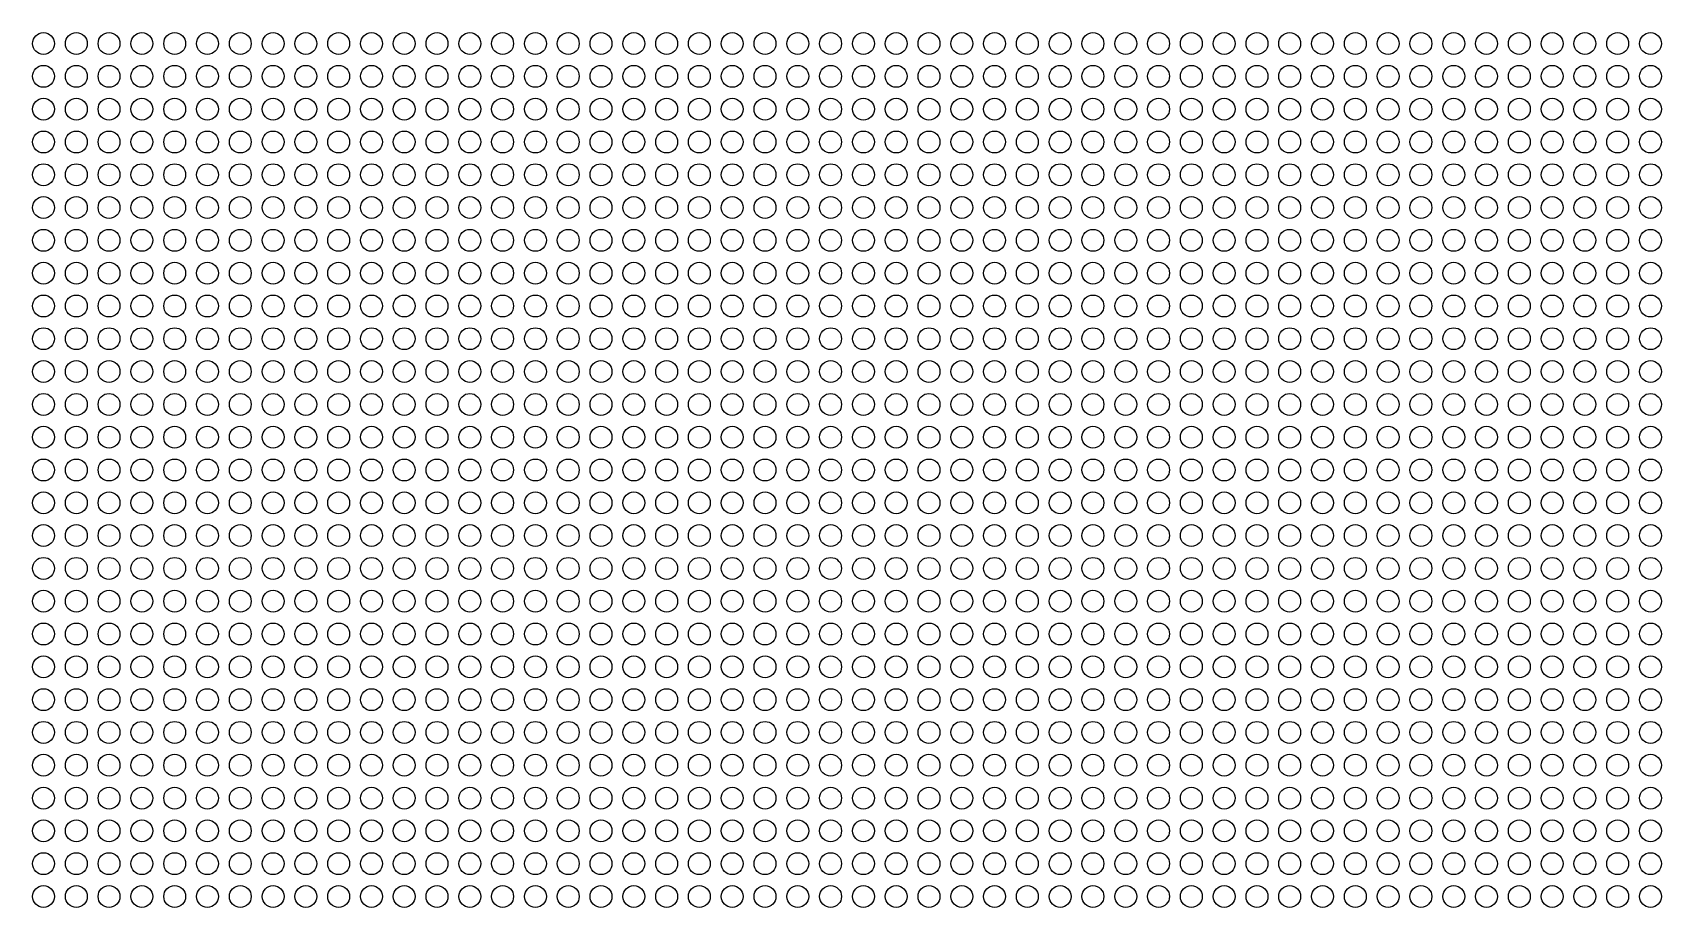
# Model space of a CAD drawing. Header units: inches. Extents: x -55 to 1004, y 12 to 2250.
# Drawn here: x -55.3 to 90.1, y 1868.4 to 1946.4 of the extents above; entities that cross this region are included whole.
import ezdxf

# ---------------------------------------------------------------- set-up
doc = ezdxf.new("R2010")
doc.units = ezdxf.units.IN
doc.header["$MEASUREMENT"] = 0

msp = doc.modelspace()

# ---------------------------------------------------------------- linework, layer by layer
for centre in [(-54.3, 1945.43), (-51.37, 1945.43), (-48.45, 1945.43), (-45.52, 1945.43), (-42.59, 1945.43), (-39.67, 1945.43), (-36.74, 1945.43), (-33.81, 1945.43), (-30.89, 1945.43), (-27.96, 1945.43), (-25.03, 1945.43), (-22.11, 1945.43), (-19.18, 1945.43), (-16.25, 1945.43), (-13.33, 1945.43), (-10.4, 1945.43), (-7.47, 1945.43), (-4.55, 1945.43), (-1.62, 1945.43), (1.31, 1945.43), (4.23, 1945.43), (7.16, 1945.43), (10.09, 1945.43), (13.01, 1945.43), (15.94, 1945.43), (18.87, 1945.43), (21.79, 1945.43), (24.72, 1945.43), (27.65, 1945.43), (30.57, 1945.43), (33.5, 1945.43), (36.43, 1945.43), (39.35, 1945.43), (42.28, 1945.43), (45.21, 1945.43), (48.13, 1945.43), (51.06, 1945.43), (53.99, 1945.43), (56.91, 1945.43), (59.84, 1945.43), (62.77, 1945.43), (65.69, 1945.43), (68.62, 1945.43), (71.55, 1945.43), (74.47, 1945.43), (77.4, 1945.43), (80.33, 1945.43), (83.25, 1945.43), (86.18, 1945.43), (89.11, 1945.43), (-54.3, 1942.51), (-51.37, 1942.51), (-48.45, 1942.51), (-45.52, 1942.51), (-42.59, 1942.51), (-39.67, 1942.51), (-36.74, 1942.51), (-33.81, 1942.51), (-30.89, 1942.51), (-27.96, 1942.51), (-25.03, 1942.51), (-22.11, 1942.51), (-19.18, 1942.51), (-16.25, 1942.51), (-13.33, 1942.51), (-10.4, 1942.51), (-7.47, 1942.51), (-4.55, 1942.51), (-1.62, 1942.51), (1.31, 1942.51), (4.23, 1942.51), (7.16, 1942.51), (10.09, 1942.51), (13.01, 1942.51), (15.94, 1942.51), (18.87, 1942.51), (21.79, 1942.51), (24.72, 1942.51), (27.65, 1942.51), (30.57, 1942.51), (33.5, 1942.51), (36.43, 1942.51), (39.35, 1942.51), (42.28, 1942.51), (45.21, 1942.51), (48.13, 1942.51), (51.06, 1942.51), (53.99, 1942.51), (56.91, 1942.51), (59.84, 1942.51), (62.77, 1942.51), (65.69, 1942.51), (68.62, 1942.51), (71.55, 1942.51), (74.47, 1942.51), (77.4, 1942.51), (80.33, 1942.51), (83.25, 1942.51), (86.18, 1942.51), (89.11, 1942.51), (-54.3, 1939.58), (-51.37, 1939.58), (-48.45, 1939.58), (-45.52, 1939.58), (-42.59, 1939.58), (-39.67, 1939.58), (-36.74, 1939.58), (-33.81, 1939.58), (-30.89, 1939.58), (-27.96, 1939.58), (-25.03, 1939.58), (-22.11, 1939.58), (-19.18, 1939.58), (-16.25, 1939.58), (-13.33, 1939.58), (-10.4, 1939.58), (-7.47, 1939.58), (-4.55, 1939.58), (-1.62, 1939.58), (1.31, 1939.58), (4.23, 1939.58), (7.16, 1939.58), (10.09, 1939.58), (13.01, 1939.58), (15.94, 1939.58), (18.87, 1939.58), (21.79, 1939.58), (24.72, 1939.58), (27.65, 1939.58), (30.57, 1939.58), (33.5, 1939.58), (36.43, 1939.58), (39.35, 1939.58), (42.28, 1939.58), (45.21, 1939.58), (48.13, 1939.58), (51.06, 1939.58), (53.99, 1939.58), (56.91, 1939.58), (59.84, 1939.58), (62.77, 1939.58), (65.69, 1939.58), (68.62, 1939.58), (71.55, 1939.58), (74.47, 1939.58), (77.4, 1939.58), (80.33, 1939.58), (83.25, 1939.58), (86.18, 1939.58), (89.11, 1939.58), (-54.3, 1936.65), (-51.37, 1936.65), (-48.45, 1936.65), (-45.52, 1936.65), (-42.59, 1936.65), (-39.67, 1936.65), (-36.74, 1936.65), (-33.81, 1936.65), (-30.89, 1936.65), (-27.96, 1936.65), (-25.03, 1936.65), (-22.11, 1936.65), (-19.18, 1936.65), (-16.25, 1936.65), (-13.33, 1936.65), (-10.4, 1936.65), (-7.47, 1936.65), (-4.55, 1936.65), (-1.62, 1936.65), (1.31, 1936.65), (4.23, 1936.65), (7.16, 1936.65), (10.09, 1936.65), (13.01, 1936.65), (15.94, 1936.65), (18.87, 1936.65), (21.79, 1936.65), (24.72, 1936.65), (27.65, 1936.65), (30.57, 1936.65), (33.5, 1936.65), (36.43, 1936.65), (39.35, 1936.65), (42.28, 1936.65), (45.21, 1936.65), (48.13, 1936.65), (51.06, 1936.65), (53.99, 1936.65), (56.91, 1936.65), (59.84, 1936.65), (62.77, 1936.65), (65.69, 1936.65), (68.62, 1936.65), (71.55, 1936.65), (74.47, 1936.65), (77.4, 1936.65), (80.33, 1936.65), (83.25, 1936.65), (86.18, 1936.65), (89.11, 1936.65), (-54.3, 1933.73), (-51.37, 1933.73), (-48.45, 1933.73), (-45.52, 1933.73), (-42.59, 1933.73), (-39.67, 1933.73), (-36.74, 1933.73), (-33.81, 1933.73), (-30.89, 1933.73), (-27.96, 1933.73), (-25.03, 1933.73), (-22.11, 1933.73), (-19.18, 1933.73), (-16.25, 1933.73), (-13.33, 1933.73), (-10.4, 1933.73), (-7.47, 1933.73), (-4.55, 1933.73), (-1.62, 1933.73), (1.31, 1933.73), (4.23, 1933.73), (7.16, 1933.73), (10.09, 1933.73), (13.01, 1933.73), (15.94, 1933.73), (18.87, 1933.73), (21.79, 1933.73), (24.72, 1933.73), (27.65, 1933.73), (30.57, 1933.73), (33.5, 1933.73), (36.43, 1933.73), (39.35, 1933.73), (42.28, 1933.73), (45.21, 1933.73), (48.13, 1933.73), (51.06, 1933.73), (53.99, 1933.73), (56.91, 1933.73), (59.84, 1933.73), (62.77, 1933.73), (65.69, 1933.73), (68.62, 1933.73), (71.55, 1933.73), (74.47, 1933.73), (77.4, 1933.73), (80.33, 1933.73), (83.25, 1933.73), (86.18, 1933.73), (89.11, 1933.73), (-54.3, 1930.8), (-51.37, 1930.8), (-48.45, 1930.8), (-45.52, 1930.8), (-42.59, 1930.8), (-39.67, 1930.8), (-36.74, 1930.8), (-33.81, 1930.8), (-30.89, 1930.8), (-27.96, 1930.8), (-25.03, 1930.8), (-22.11, 1930.8), (-19.18, 1930.8), (-16.25, 1930.8), (-13.33, 1930.8), (-10.4, 1930.8), (-7.47, 1930.8), (-4.55, 1930.8), (-1.62, 1930.8), (1.31, 1930.8), (4.23, 1930.8), (7.16, 1930.8), (10.09, 1930.8), (13.01, 1930.8), (15.94, 1930.8), (18.87, 1930.8), (21.79, 1930.8), (24.72, 1930.8), (27.65, 1930.8), (30.57, 1930.8), (33.5, 1930.8), (36.43, 1930.8), (39.35, 1930.8), (42.28, 1930.8), (45.21, 1930.8), (48.13, 1930.8), (51.06, 1930.8), (53.99, 1930.8), (56.91, 1930.8), (59.84, 1930.8), (62.77, 1930.8), (65.69, 1930.8), (68.62, 1930.8), (71.55, 1930.8), (74.47, 1930.8), (77.4, 1930.8), (80.33, 1930.8), (83.25, 1930.8), (86.18, 1930.8), (89.11, 1930.8), (-54.3, 1927.88), (-51.37, 1927.88), (-48.45, 1927.88), (-45.52, 1927.88), (-42.59, 1927.88), (-39.67, 1927.88), (-36.74, 1927.88), (-33.81, 1927.88), (-30.89, 1927.88), (-27.96, 1927.88), (-25.03, 1927.88), (-22.11, 1927.88), (-19.18, 1927.88), (-16.25, 1927.88), (-13.33, 1927.88), (-10.4, 1927.88), (-7.47, 1927.88), (-4.55, 1927.88), (-1.62, 1927.88), (1.31, 1927.88), (4.23, 1927.88), (7.16, 1927.88), (10.09, 1927.88), (13.01, 1927.88), (15.94, 1927.88), (18.87, 1927.88), (21.79, 1927.88), (24.72, 1927.88), (27.65, 1927.88), (30.57, 1927.88), (33.5, 1927.88), (36.43, 1927.88), (39.35, 1927.88), (42.28, 1927.88), (45.21, 1927.88), (48.13, 1927.88), (51.06, 1927.88), (53.99, 1927.88), (56.91, 1927.88), (59.84, 1927.88), (62.77, 1927.88), (65.69, 1927.88), (68.62, 1927.88), (71.55, 1927.88), (74.47, 1927.88), (77.4, 1927.88), (80.33, 1927.88), (83.25, 1927.88), (86.18, 1927.88), (89.11, 1927.88), (-54.3, 1924.95), (-51.37, 1924.95), (-48.45, 1924.95), (-45.52, 1924.95), (-42.59, 1924.95), (-39.67, 1924.95), (-36.74, 1924.95), (-33.81, 1924.95), (-30.89, 1924.95), (-27.96, 1924.95), (-25.03, 1924.95), (-22.11, 1924.95), (-19.18, 1924.95), (-16.25, 1924.95), (-13.33, 1924.95), (-10.4, 1924.95), (-7.47, 1924.95), (-4.55, 1924.95), (-1.62, 1924.95), (1.31, 1924.95), (4.23, 1924.95), (7.16, 1924.95), (10.09, 1924.95), (13.01, 1924.95), (15.94, 1924.95), (18.87, 1924.95), (21.79, 1924.95), (24.72, 1924.95), (27.65, 1924.95), (30.57, 1924.95), (33.5, 1924.95), (36.43, 1924.95), (39.35, 1924.95), (42.28, 1924.95), (45.21, 1924.95), (48.13, 1924.95), (51.06, 1924.95), (53.99, 1924.95), (56.91, 1924.95), (59.84, 1924.95), (62.77, 1924.95), (65.69, 1924.95), (68.62, 1924.95), (71.55, 1924.95), (74.47, 1924.95), (77.4, 1924.95), (80.33, 1924.95), (83.25, 1924.95), (86.18, 1924.95), (89.11, 1924.95), (-54.3, 1922.02), (-51.37, 1922.02), (-48.45, 1922.02), (-45.52, 1922.02), (-42.59, 1922.02), (-39.67, 1922.02), (-36.74, 1922.02), (-33.81, 1922.02), (-30.89, 1922.02), (-27.96, 1922.02), (-25.03, 1922.02), (-22.11, 1922.02), (-19.18, 1922.02), (-16.25, 1922.02), (-13.33, 1922.02), (-10.4, 1922.02), (-7.47, 1922.02), (-4.55, 1922.02), (-1.62, 1922.02), (1.31, 1922.02), (4.23, 1922.02), (7.16, 1922.02), (10.09, 1922.02), (13.01, 1922.02), (15.94, 1922.02), (18.87, 1922.02), (21.79, 1922.02), (24.72, 1922.02), (27.65, 1922.02), (30.57, 1922.02), (33.5, 1922.02), (36.43, 1922.02), (39.35, 1922.02), (42.28, 1922.02), (45.21, 1922.02), (48.13, 1922.02), (51.06, 1922.02), (53.99, 1922.02), (56.91, 1922.02), (59.84, 1922.02), (62.77, 1922.02), (65.69, 1922.02), (68.62, 1922.02), (71.55, 1922.02), (74.47, 1922.02), (77.4, 1922.02), (80.33, 1922.02), (83.25, 1922.02), (86.18, 1922.02), (89.11, 1922.02), (-54.3, 1919.1), (-51.37, 1919.1), (-48.45, 1919.1), (-45.52, 1919.1), (-42.59, 1919.1), (-39.67, 1919.1), (-36.74, 1919.1), (-33.81, 1919.1), (-30.89, 1919.1), (-27.96, 1919.1), (-25.03, 1919.1), (-22.11, 1919.1), (-19.18, 1919.1), (-16.25, 1919.1), (-13.33, 1919.1), (-10.4, 1919.1), (-7.47, 1919.1), (-4.55, 1919.1), (-1.62, 1919.1), (1.31, 1919.1), (4.23, 1919.1), (7.16, 1919.1), (10.09, 1919.1), (13.01, 1919.1), (15.94, 1919.1), (18.87, 1919.1), (21.79, 1919.1), (24.72, 1919.1), (27.65, 1919.1), (30.57, 1919.1), (33.5, 1919.1), (36.43, 1919.1), (39.35, 1919.1), (42.28, 1919.1), (45.21, 1919.1), (48.13, 1919.1), (51.06, 1919.1), (53.99, 1919.1), (56.91, 1919.1), (59.84, 1919.1), (62.77, 1919.1), (65.69, 1919.1), (68.62, 1919.1), (71.55, 1919.1), (74.47, 1919.1), (77.4, 1919.1), (80.33, 1919.1), (83.25, 1919.1), (86.18, 1919.1), (89.11, 1919.1), (-54.3, 1916.17), (-51.37, 1916.17), (-48.45, 1916.17), (-45.52, 1916.17), (-42.59, 1916.17), (-39.67, 1916.17), (-36.74, 1916.17), (-33.81, 1916.17), (-30.89, 1916.17), (-27.96, 1916.17), (-25.03, 1916.17), (-22.11, 1916.17), (-19.18, 1916.17), (-16.25, 1916.17), (-13.33, 1916.17), (-10.4, 1916.17), (-7.47, 1916.17), (-4.55, 1916.17), (-1.62, 1916.17), (1.31, 1916.17), (4.23, 1916.17), (7.16, 1916.17), (10.09, 1916.17), (13.01, 1916.17), (15.94, 1916.17), (18.87, 1916.17), (21.79, 1916.17), (24.72, 1916.17), (27.65, 1916.17), (30.57, 1916.17), (33.5, 1916.17), (36.43, 1916.17), (39.35, 1916.17), (42.28, 1916.17), (45.21, 1916.17), (48.13, 1916.17), (51.06, 1916.17), (53.99, 1916.17), (56.91, 1916.17), (59.84, 1916.17), (62.77, 1916.17), (65.69, 1916.17), (68.62, 1916.17), (71.55, 1916.17), (74.47, 1916.17), (77.4, 1916.17), (80.33, 1916.17), (83.25, 1916.17), (86.18, 1916.17), (89.11, 1916.17), (-54.3, 1913.24), (-51.37, 1913.24), (-48.45, 1913.24), (-45.52, 1913.24), (-42.59, 1913.24), (-39.67, 1913.24), (-36.74, 1913.24), (-33.81, 1913.24), (-30.89, 1913.24), (-27.96, 1913.24), (-25.03, 1913.24), (-22.11, 1913.24), (-19.18, 1913.24), (-16.25, 1913.24), (-13.33, 1913.24), (-10.4, 1913.24), (-7.47, 1913.24), (-4.55, 1913.24), (-1.62, 1913.24), (1.31, 1913.24), (4.23, 1913.24), (7.16, 1913.24), (10.09, 1913.24), (13.01, 1913.24), (15.94, 1913.24), (18.87, 1913.24), (21.79, 1913.24), (24.72, 1913.24), (27.65, 1913.24), (30.57, 1913.24), (33.5, 1913.24), (36.43, 1913.24), (39.35, 1913.24), (42.28, 1913.24), (45.21, 1913.24), (48.13, 1913.24), (51.06, 1913.24), (53.99, 1913.24), (56.91, 1913.24), (59.84, 1913.24), (62.77, 1913.24), (65.69, 1913.24), (68.62, 1913.24), (71.55, 1913.24), (74.47, 1913.24), (77.4, 1913.24), (80.33, 1913.24), (83.25, 1913.24), (86.18, 1913.24), (89.11, 1913.24), (-54.3, 1910.32), (-51.37, 1910.32), (-48.45, 1910.32), (-45.52, 1910.32), (-42.59, 1910.32), (-39.67, 1910.32), (-36.74, 1910.32), (-33.81, 1910.32), (-30.89, 1910.32), (-27.96, 1910.32), (-25.03, 1910.32), (-22.11, 1910.32), (-19.18, 1910.32), (-16.25, 1910.32), (-13.33, 1910.32), (-10.4, 1910.32), (-7.47, 1910.32), (-4.55, 1910.32), (-1.62, 1910.32), (1.31, 1910.32), (4.23, 1910.32), (7.16, 1910.32), (10.09, 1910.32), (13.01, 1910.32), (15.94, 1910.32), (18.87, 1910.32), (21.79, 1910.32), (24.72, 1910.32), (27.65, 1910.32), (30.57, 1910.32), (33.5, 1910.32), (36.43, 1910.32), (39.35, 1910.32), (42.28, 1910.32), (45.21, 1910.32), (48.13, 1910.32), (51.06, 1910.32), (53.99, 1910.32), (56.91, 1910.32), (59.84, 1910.32), (62.77, 1910.32), (65.69, 1910.32), (68.62, 1910.32), (71.55, 1910.32), (74.47, 1910.32), (77.4, 1910.32), (80.33, 1910.32), (83.25, 1910.32), (86.18, 1910.32), (89.11, 1910.32), (-54.3, 1907.39), (-51.37, 1907.39), (-48.45, 1907.39), (-45.52, 1907.39), (-42.59, 1907.39), (-39.67, 1907.39), (-36.74, 1907.39), (-33.81, 1907.39), (-30.89, 1907.39), (-27.96, 1907.39), (-25.03, 1907.39), (-22.11, 1907.39), (-19.18, 1907.39), (-16.25, 1907.39), (-13.33, 1907.39), (-10.4, 1907.39), (-7.47, 1907.39), (-4.55, 1907.39), (-1.62, 1907.39), (1.31, 1907.39), (4.23, 1907.39), (7.16, 1907.39), (10.09, 1907.39), (13.01, 1907.39), (15.94, 1907.39), (18.87, 1907.39), (21.79, 1907.39), (24.72, 1907.39), (27.65, 1907.39), (30.57, 1907.39), (33.5, 1907.39), (36.43, 1907.39), (39.35, 1907.39), (42.28, 1907.39), (45.21, 1907.39), (48.13, 1907.39), (51.06, 1907.39), (53.99, 1907.39), (56.91, 1907.39), (59.84, 1907.39), (62.77, 1907.39), (65.69, 1907.39), (68.62, 1907.39), (71.55, 1907.39), (74.47, 1907.39), (77.4, 1907.39), (80.33, 1907.39), (83.25, 1907.39), (86.18, 1907.39), (89.11, 1907.39), (-54.3, 1904.46), (-51.37, 1904.46), (-48.45, 1904.46), (-45.52, 1904.46), (-42.59, 1904.46), (-39.67, 1904.46), (-36.74, 1904.46), (-33.81, 1904.46), (-30.89, 1904.46), (-27.96, 1904.46), (-25.03, 1904.46), (-22.11, 1904.46), (-19.18, 1904.46), (-16.25, 1904.46), (-13.33, 1904.46), (-10.4, 1904.46), (-7.47, 1904.46), (-4.55, 1904.46), (-1.62, 1904.46), (1.31, 1904.46), (4.23, 1904.46), (7.16, 1904.46), (10.09, 1904.46), (13.01, 1904.46), (15.94, 1904.46), (18.87, 1904.46), (21.79, 1904.46), (24.72, 1904.46), (27.65, 1904.46), (30.57, 1904.46), (33.5, 1904.46), (36.43, 1904.46), (39.35, 1904.46), (42.28, 1904.46), (45.21, 1904.46), (48.13, 1904.46), (51.06, 1904.46), (53.99, 1904.46), (56.91, 1904.46), (59.84, 1904.46), (62.77, 1904.46), (65.69, 1904.46), (68.62, 1904.46), (71.55, 1904.46), (74.47, 1904.46), (77.4, 1904.46), (80.33, 1904.46), (83.25, 1904.46), (86.18, 1904.46), (89.11, 1904.46), (-54.3, 1901.54), (-51.37, 1901.54), (-48.45, 1901.54), (-45.52, 1901.54), (-42.59, 1901.54), (-39.67, 1901.54), (-36.74, 1901.54), (-33.81, 1901.54), (-30.89, 1901.54), (-27.96, 1901.54), (-25.03, 1901.54), (-22.11, 1901.54), (-19.18, 1901.54), (-16.25, 1901.54), (-13.33, 1901.54), (-10.4, 1901.54), (-7.47, 1901.54), (-4.55, 1901.54), (-1.62, 1901.54), (1.31, 1901.54), (4.23, 1901.54), (7.16, 1901.54), (10.09, 1901.54), (13.01, 1901.54), (15.94, 1901.54), (18.87, 1901.54), (21.79, 1901.54), (24.72, 1901.54), (27.65, 1901.54), (30.57, 1901.54), (33.5, 1901.54), (36.43, 1901.54), (39.35, 1901.54), (42.28, 1901.54), (45.21, 1901.54), (48.13, 1901.54), (51.06, 1901.54), (53.99, 1901.54), (56.91, 1901.54), (59.84, 1901.54), (62.77, 1901.54), (65.69, 1901.54), (68.62, 1901.54), (71.55, 1901.54), (74.47, 1901.54), (77.4, 1901.54), (80.33, 1901.54), (83.25, 1901.54), (86.18, 1901.54), (89.11, 1901.54), (-54.3, 1898.61), (-51.37, 1898.61), (-48.45, 1898.61), (-45.52, 1898.61), (-42.59, 1898.61), (-39.67, 1898.61), (-36.74, 1898.61), (-33.81, 1898.61), (-30.89, 1898.61), (-27.96, 1898.61), (-25.03, 1898.61), (-22.11, 1898.61), (-19.18, 1898.61), (-16.25, 1898.61), (-13.33, 1898.61), (-10.4, 1898.61), (-7.47, 1898.61), (-4.55, 1898.61), (-1.62, 1898.61), (1.31, 1898.61), (4.23, 1898.61), (7.16, 1898.61), (10.09, 1898.61), (13.01, 1898.61), (15.94, 1898.61), (18.87, 1898.61), (21.79, 1898.61), (24.72, 1898.61), (27.65, 1898.61), (30.57, 1898.61), (33.5, 1898.61), (36.43, 1898.61), (39.35, 1898.61), (42.28, 1898.61), (45.21, 1898.61), (48.13, 1898.61), (51.06, 1898.61), (53.99, 1898.61), (56.91, 1898.61), (59.84, 1898.61), (62.77, 1898.61), (65.69, 1898.61), (68.62, 1898.61), (71.55, 1898.61), (74.47, 1898.61), (77.4, 1898.61), (80.33, 1898.61), (83.25, 1898.61), (86.18, 1898.61), (89.11, 1898.61), (-54.3, 1895.68), (-51.37, 1895.68), (-48.45, 1895.68), (-45.52, 1895.68), (-42.59, 1895.68), (-39.67, 1895.68), (-36.74, 1895.68), (-33.81, 1895.68), (-30.89, 1895.68), (-27.96, 1895.68), (-25.03, 1895.68), (-22.11, 1895.68), (-19.18, 1895.68), (-16.25, 1895.68), (-13.33, 1895.68), (-10.4, 1895.68), (-7.47, 1895.68), (-4.55, 1895.68), (-1.62, 1895.68), (1.31, 1895.68), (4.23, 1895.68), (7.16, 1895.68), (10.09, 1895.68), (13.01, 1895.68), (15.94, 1895.68), (18.87, 1895.68), (21.79, 1895.68), (24.72, 1895.68), (27.65, 1895.68), (30.57, 1895.68), (33.5, 1895.68), (36.43, 1895.68), (39.35, 1895.68), (42.28, 1895.68), (45.21, 1895.68), (48.13, 1895.68), (51.06, 1895.68), (53.99, 1895.68), (56.91, 1895.68), (59.84, 1895.68), (62.77, 1895.68), (65.69, 1895.68), (68.62, 1895.68), (71.55, 1895.68), (74.47, 1895.68), (77.4, 1895.68), (80.33, 1895.68), (83.25, 1895.68), (86.18, 1895.68), (89.11, 1895.68), (-54.3, 1892.76), (-51.37, 1892.76), (-48.45, 1892.76), (-45.52, 1892.76), (-42.59, 1892.76), (-39.67, 1892.76), (-36.74, 1892.76), (-33.81, 1892.76), (-30.89, 1892.76), (-27.96, 1892.76), (-25.03, 1892.76), (-22.11, 1892.76), (-19.18, 1892.76), (-16.25, 1892.76), (-13.33, 1892.76), (-10.4, 1892.76), (-7.47, 1892.76), (-4.55, 1892.76), (-1.62, 1892.76), (1.31, 1892.76), (4.23, 1892.76), (7.16, 1892.76), (10.09, 1892.76), (13.01, 1892.76), (15.94, 1892.76), (18.87, 1892.76), (21.79, 1892.76), (24.72, 1892.76), (27.65, 1892.76), (30.57, 1892.76), (33.5, 1892.76), (36.43, 1892.76), (39.35, 1892.76), (42.28, 1892.76), (45.21, 1892.76), (48.13, 1892.76), (51.06, 1892.76), (53.99, 1892.76), (56.91, 1892.76), (59.84, 1892.76), (62.77, 1892.76), (65.69, 1892.76), (68.62, 1892.76), (71.55, 1892.76), (74.47, 1892.76), (77.4, 1892.76), (80.33, 1892.76), (83.25, 1892.76), (86.18, 1892.76), (89.11, 1892.76), (-54.3, 1889.83), (-51.37, 1889.83), (-48.45, 1889.83), (-45.52, 1889.83), (-42.59, 1889.83), (-39.67, 1889.83), (-36.74, 1889.83), (-33.81, 1889.83), (-30.89, 1889.83), (-27.96, 1889.83), (-25.03, 1889.83), (-22.11, 1889.83), (-19.18, 1889.83), (-16.25, 1889.83), (-13.33, 1889.83), (-10.4, 1889.83), (-7.47, 1889.83), (-4.55, 1889.83), (-1.62, 1889.83), (1.31, 1889.83), (4.23, 1889.83), (7.16, 1889.83), (10.09, 1889.83), (13.01, 1889.83), (15.94, 1889.83), (18.87, 1889.83), (21.79, 1889.83), (24.72, 1889.83), (27.65, 1889.83), (30.57, 1889.83), (33.5, 1889.83), (36.43, 1889.83), (39.35, 1889.83), (42.28, 1889.83), (45.21, 1889.83), (48.13, 1889.83), (51.06, 1889.83), (53.99, 1889.83), (56.91, 1889.83), (59.84, 1889.83), (62.77, 1889.83), (65.69, 1889.83), (68.62, 1889.83), (71.55, 1889.83), (74.47, 1889.83), (77.4, 1889.83), (80.33, 1889.83), (83.25, 1889.83), (86.18, 1889.83), (89.11, 1889.83), (-54.3, 1886.9), (-51.37, 1886.9), (-48.45, 1886.9), (-45.52, 1886.9), (-42.59, 1886.9), (-39.67, 1886.9), (-36.74, 1886.9), (-33.81, 1886.9), (-30.89, 1886.9), (-27.96, 1886.9), (-25.03, 1886.9), (-22.11, 1886.9), (-19.18, 1886.9), (-16.25, 1886.9), (-13.33, 1886.9), (-10.4, 1886.9), (-7.47, 1886.9), (-4.55, 1886.9), (-1.62, 1886.9), (1.31, 1886.9), (4.23, 1886.9), (7.16, 1886.9), (10.09, 1886.9), (13.01, 1886.9), (15.94, 1886.9), (18.87, 1886.9), (21.79, 1886.9), (24.72, 1886.9), (27.65, 1886.9), (30.57, 1886.9), (33.5, 1886.9), (36.43, 1886.9), (39.35, 1886.9), (42.28, 1886.9), (45.21, 1886.9), (48.13, 1886.9), (51.06, 1886.9), (53.99, 1886.9), (56.91, 1886.9), (59.84, 1886.9), (62.77, 1886.9), (65.69, 1886.9), (68.62, 1886.9), (71.55, 1886.9), (74.47, 1886.9), (77.4, 1886.9), (80.33, 1886.9), (83.25, 1886.9), (86.18, 1886.9), (89.11, 1886.9), (-54.3, 1883.98), (-51.37, 1883.98), (-48.45, 1883.98), (-45.52, 1883.98), (-42.59, 1883.98), (-39.67, 1883.98), (-36.74, 1883.98), (-33.81, 1883.98), (-30.89, 1883.98), (-27.96, 1883.98), (-25.03, 1883.98), (-22.11, 1883.98), (-19.18, 1883.98), (-16.25, 1883.98), (-13.33, 1883.98), (-10.4, 1883.98), (-7.47, 1883.98), (-4.55, 1883.98), (-1.62, 1883.98), (1.31, 1883.98), (4.23, 1883.98), (7.16, 1883.98), (10.09, 1883.98), (13.01, 1883.98), (15.94, 1883.98), (18.87, 1883.98), (21.79, 1883.98), (24.72, 1883.98), (27.65, 1883.98), (30.57, 1883.98), (33.5, 1883.98), (36.43, 1883.98), (39.35, 1883.98), (42.28, 1883.98), (45.21, 1883.98), (48.13, 1883.98), (51.06, 1883.98), (53.99, 1883.98), (56.91, 1883.98), (59.84, 1883.98), (62.77, 1883.98), (65.69, 1883.98), (68.62, 1883.98), (71.55, 1883.98), (74.47, 1883.98), (77.4, 1883.98), (80.33, 1883.98), (83.25, 1883.98), (86.18, 1883.98), (89.11, 1883.98), (-54.3, 1881.05), (-51.37, 1881.05), (-48.45, 1881.05), (-45.52, 1881.05), (-42.59, 1881.05), (-39.67, 1881.05), (-36.74, 1881.05), (-33.81, 1881.05), (-30.89, 1881.05), (-27.96, 1881.05), (-25.03, 1881.05), (-22.11, 1881.05), (-19.18, 1881.05), (-16.25, 1881.05), (-13.33, 1881.05), (-10.4, 1881.05), (-7.47, 1881.05), (-4.55, 1881.05), (-1.62, 1881.05), (1.31, 1881.05), (4.23, 1881.05), (7.16, 1881.05), (10.09, 1881.05), (13.01, 1881.05), (15.94, 1881.05), (18.87, 1881.05), (21.79, 1881.05), (24.72, 1881.05), (27.65, 1881.05), (30.57, 1881.05), (33.5, 1881.05), (36.43, 1881.05), (39.35, 1881.05), (42.28, 1881.05), (45.21, 1881.05), (48.13, 1881.05), (51.06, 1881.05), (53.99, 1881.05), (56.91, 1881.05), (59.84, 1881.05), (62.77, 1881.05), (65.69, 1881.05), (68.62, 1881.05), (71.55, 1881.05), (74.47, 1881.05), (77.4, 1881.05), (80.33, 1881.05), (83.25, 1881.05), (86.18, 1881.05), (89.11, 1881.05), (-54.3, 1878.12), (-51.37, 1878.12), (-48.45, 1878.12), (-45.52, 1878.12), (-42.59, 1878.12), (-39.67, 1878.12), (-36.74, 1878.12), (-33.81, 1878.12), (-30.89, 1878.12), (-27.96, 1878.12), (-25.03, 1878.12), (-22.11, 1878.12), (-19.18, 1878.12), (-16.25, 1878.12), (-13.33, 1878.12), (-10.4, 1878.12), (-7.47, 1878.12), (-4.55, 1878.12), (-1.62, 1878.12), (1.31, 1878.12), (4.23, 1878.12), (7.16, 1878.12), (10.09, 1878.12), (13.01, 1878.12), (15.94, 1878.12), (18.87, 1878.12), (21.79, 1878.12), (24.72, 1878.12), (27.65, 1878.12), (30.57, 1878.12), (33.5, 1878.12), (36.43, 1878.12), (39.35, 1878.12), (42.28, 1878.12), (45.21, 1878.12), (48.13, 1878.12), (51.06, 1878.12), (53.99, 1878.12), (56.91, 1878.12), (59.84, 1878.12), (62.77, 1878.12), (65.69, 1878.12), (68.62, 1878.12), (71.55, 1878.12), (74.47, 1878.12), (77.4, 1878.12), (80.33, 1878.12), (83.25, 1878.12), (86.18, 1878.12), (89.11, 1878.12), (-54.3, 1875.2), (-51.37, 1875.2), (-48.45, 1875.2), (-45.52, 1875.2), (-42.59, 1875.2), (-39.67, 1875.2), (-36.74, 1875.2), (-33.81, 1875.2), (-30.89, 1875.2), (-27.96, 1875.2), (-25.03, 1875.2), (-22.11, 1875.2), (-19.18, 1875.2), (-16.25, 1875.2), (-13.33, 1875.2), (-10.4, 1875.2), (-7.47, 1875.2), (-4.55, 1875.2), (-1.62, 1875.2), (1.31, 1875.2), (4.23, 1875.2), (7.16, 1875.2), (10.09, 1875.2), (13.01, 1875.2), (15.94, 1875.2), (18.87, 1875.2), (21.79, 1875.2), (24.72, 1875.2), (27.65, 1875.2), (30.57, 1875.2), (33.5, 1875.2), (36.43, 1875.2), (39.35, 1875.2), (42.28, 1875.2), (45.21, 1875.2), (48.13, 1875.2), (51.06, 1875.2), (53.99, 1875.2), (56.91, 1875.2), (59.84, 1875.2), (62.77, 1875.2), (65.69, 1875.2), (68.62, 1875.2), (71.55, 1875.2), (74.47, 1875.2), (77.4, 1875.2), (80.33, 1875.2), (83.25, 1875.2), (86.18, 1875.2), (89.11, 1875.2), (-54.3, 1872.27), (-51.37, 1872.27), (-48.45, 1872.27), (-45.52, 1872.27), (-42.59, 1872.27), (-39.67, 1872.27), (-36.74, 1872.27), (-33.81, 1872.27), (-30.89, 1872.27), (-27.96, 1872.27), (-25.03, 1872.27), (-22.11, 1872.27), (-19.18, 1872.27), (-16.25, 1872.27), (-13.33, 1872.27), (-10.4, 1872.27), (-7.47, 1872.27), (-4.55, 1872.27), (-1.62, 1872.27), (1.31, 1872.27), (4.23, 1872.27), (7.16, 1872.27), (10.09, 1872.27), (13.01, 1872.27), (15.94, 1872.27), (18.87, 1872.27), (21.79, 1872.27), (24.72, 1872.27), (27.65, 1872.27), (30.57, 1872.27), (33.5, 1872.27), (36.43, 1872.27), (39.35, 1872.27), (42.28, 1872.27), (45.21, 1872.27), (48.13, 1872.27), (51.06, 1872.27), (53.99, 1872.27), (56.91, 1872.27), (59.84, 1872.27), (62.77, 1872.27), (65.69, 1872.27), (68.62, 1872.27), (71.55, 1872.27), (74.47, 1872.27), (77.4, 1872.27), (80.33, 1872.27), (83.25, 1872.27), (86.18, 1872.27), (89.11, 1872.27), (-54.3, 1869.34), (-51.37, 1869.34), (-48.45, 1869.34), (-45.52, 1869.34), (-42.59, 1869.34), (-39.67, 1869.34), (-36.74, 1869.34), (-33.81, 1869.34), (-30.89, 1869.34), (-27.96, 1869.34), (-25.03, 1869.34), (-22.11, 1869.34), (-19.18, 1869.34), (-16.25, 1869.34), (-13.33, 1869.34), (-10.4, 1869.34), (-7.47, 1869.34), (-4.55, 1869.34), (-1.62, 1869.34), (1.31, 1869.34), (4.23, 1869.34), (7.16, 1869.34), (10.09, 1869.34), (13.01, 1869.34), (15.94, 1869.34), (18.87, 1869.34), (21.79, 1869.34), (24.72, 1869.34), (27.65, 1869.34), (30.57, 1869.34), (33.5, 1869.34), (36.43, 1869.34), (39.35, 1869.34), (42.28, 1869.34), (45.21, 1869.34), (48.13, 1869.34), (51.06, 1869.34), (53.99, 1869.34), (56.91, 1869.34), (59.84, 1869.34), (62.77, 1869.34), (65.69, 1869.34), (68.62, 1869.34), (71.55, 1869.34), (74.47, 1869.34), (77.4, 1869.34), (80.33, 1869.34), (83.25, 1869.34), (86.18, 1869.34), (89.11, 1869.34)]:
    msp.add_circle(centre, 0.976)

doc.saveas('drawing.dxf')
